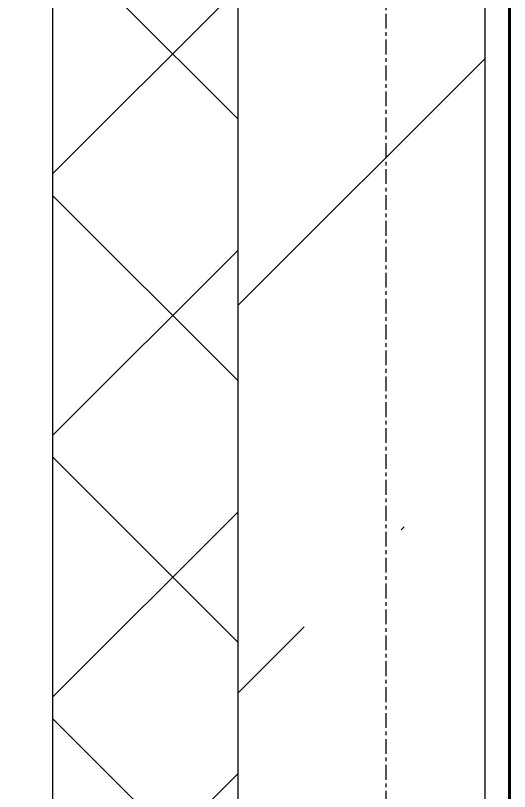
# Model space of a CAD drawing. Header units: millimetres. Extents: x -32954 to 151739, y -65671 to 56243.
# Drawn here: x -30250 to -29850, y -32634 to -32005 of the extents above; entities that cross this region are included whole.
import ezdxf

# ---------------------------------------------------------------- set-up
doc = ezdxf.new("R2010")
doc.units = ezdxf.units.MM
doc.linetypes.add('ADSK_Линия сетки', pattern=[21, 12, -3, 3, -3])
for name, color, linetype, lineweight in [('Оси', 7, 'Continuous', 9), ('Размеры', 7, 'Continuous', 9), ('Стены разрез', 7, 'Continuous', 40), ('Стены штриховка', 7, 'Continuous', 18)]:
    doc.layers.add(name, color=color, linetype=linetype, lineweight=lineweight)
doc.styles.add('GOST Common', font='GOST_Common.ttf', dxfattribs={"width": 0.9, "height": 250})
doc.dimstyles.new('ADSK_Проверочный', dxfattribs={"dimscale": 304.8, "dimtxt": 251.428749, "dimasz": 0.463911, "dimexe": 0.492126, "dimexo": 0.492126, "dimgap": 0.164042, "dimtad": 1, "dimdec": 0, "dimdsep": 46, "dimtxsty": 'GOST Common', "dimblk1": 'OBLIQUE', "dimblk2": 'OBLIQUE', "dimsah": 1, "dimcen": 0.09, "dimazin": 0, "dimtfac": 1, "dimtdec": 4, "dimtix": 1, "dimtmove": 0, "dimatfit": 3, "dimfxl": 1, "dimtvp": 1, "dimtolj": 1, "dimtzin": 0, "dimarcsym": 2})

# ---------------------------------------------------------------- blocks, each defined once
blk = doc.blocks.new('_Oblique')
at = {"color": 0, "linetype": 'ByBlock', "lineweight": -2}
blk.add_line((-0.5, -0.5), (0.5, 0.5), dxfattribs=at)
blk = doc.blocks.new('*D147')
at = {"layer": 'Defpoints', "color": 0, "transparency": 16777216}
for p in [(-31007.1, -29754.43), (-29950, -29754.43), (-29950, -34904.43)]:
    blk.add_point(p, dxfattribs=at)
at = {"layer": 'Размеры', "color": 0, "lineweight": -2, "transparency": 16777216}
for p, q in [((-30100, -29754.43), (-31157.1, -29754.43)), ((-31007.1, -34904.43), (-31007.1, -29754.43)), ((-30100, -34904.43), (-31157.1, -34904.43))]:
    blk.add_line(p, q, dxfattribs=at)
at = {"layer": 'Размеры', "color": 0, "lineweight": -2, "transparency": 16777216, "xscale": 141.4, "yscale": 141.4, "zscale": 141.4}
for p, rotation in [((-31007.1, -29754.43), 90), ((-31007.1, -34904.43), 270)]:
    blk.add_blockref('_Oblique', p, dxfattribs=dict(at, rotation=rotation))
at = {"layer": 'Размеры', "color": 0, "transparency": 16777216, "insert": (-31182.1, -32329.43), "char_height": 250, "width": 700.5913, "attachment_point": 5, "rotation": 90, "style": 'GOST Common'}
blk.add_mtext('\\A1;5150', dxfattribs=at)

msp = doc.modelspace()

# ---------------------------------------------------------------- hatches: boundary and pattern name
at = {"layer": 'Стены разрез', "lineweight": 9}
h = msp.add_hatch(dxfattribs=at)
h.set_pattern_fill('FP_1', color=256, style=0, pattern_type=2)
h.set_pattern_definition([(45, (-4e-12, -22914.43), (-106.066, 106.066), []), (135, (-4e-12, -22914.43), (-106.066, -106.066), [])])
h.paths.add_polyline_path([(-30159.33, -35009.43), (-30070, -35009.43), (-30070, -20664.43), (-30220, -20664.43), (-30220, -35009.43)])
h = msp.add_hatch(dxfattribs=at)
h.set_pattern_fill('FP_2', color=256, style=0, pattern_type=2)
h.set_pattern_definition([(45, (-4e-12, -22914.43), (-314.309, 314.309), []), (45, (314.3, -22914.43), (-314.309, 314.309), [555.625, -111.125, 3.353, -107.772])])
h.paths.add_polyline_path([(-30070, -34809.43), (-29870, -34809.43), (-29870, -20864.43), (-30070, -20864.43), (-30070, -34789.43)])

# ---------------------------------------------------------------- linework, layer by layer
at = {"layer": 'Оси', "linetype": 'ADSK_Линия сетки'}
msp.add_line((-29950, -18626.57), (-29950, -37414.43), dxfattribs=at)
at = {"layer": 'Стены разрез'}
msp.add_line((-29850, -34789.43), (-29850, -30135.6), dxfattribs=at)
at = {"layer": 'Стены штриховка'}
for p, q in [((-30220, -20514.43), (-30220, -35159.43)), ((-30070, -20664.43), (-30070, -35009.43)), ((-29870, -20864.43), (-29870, -34809.43))]:
    msp.add_line(p, q, dxfattribs=at)

# ---------------------------------------------------------------- dimensions: what is measured, and where the dimension line sits
at = {"layer": 'Размеры'}
dim = msp.add_linear_dim(base=(-31007.1, -29754.43), p1=(-29950, -34904.43), p2=(-29950, -29754.43), angle=90, dimstyle='ADSK_Проверочный', override={"dimpost": '<>', "dimfxl": 5150}, dxfattribs=at)
dim.commit()
dim.dimension.update_dxf_attribs({"geometry": '*D147', "text_midpoint": (-31182.1, -32329.43)})

doc.saveas('drawing.dxf')
